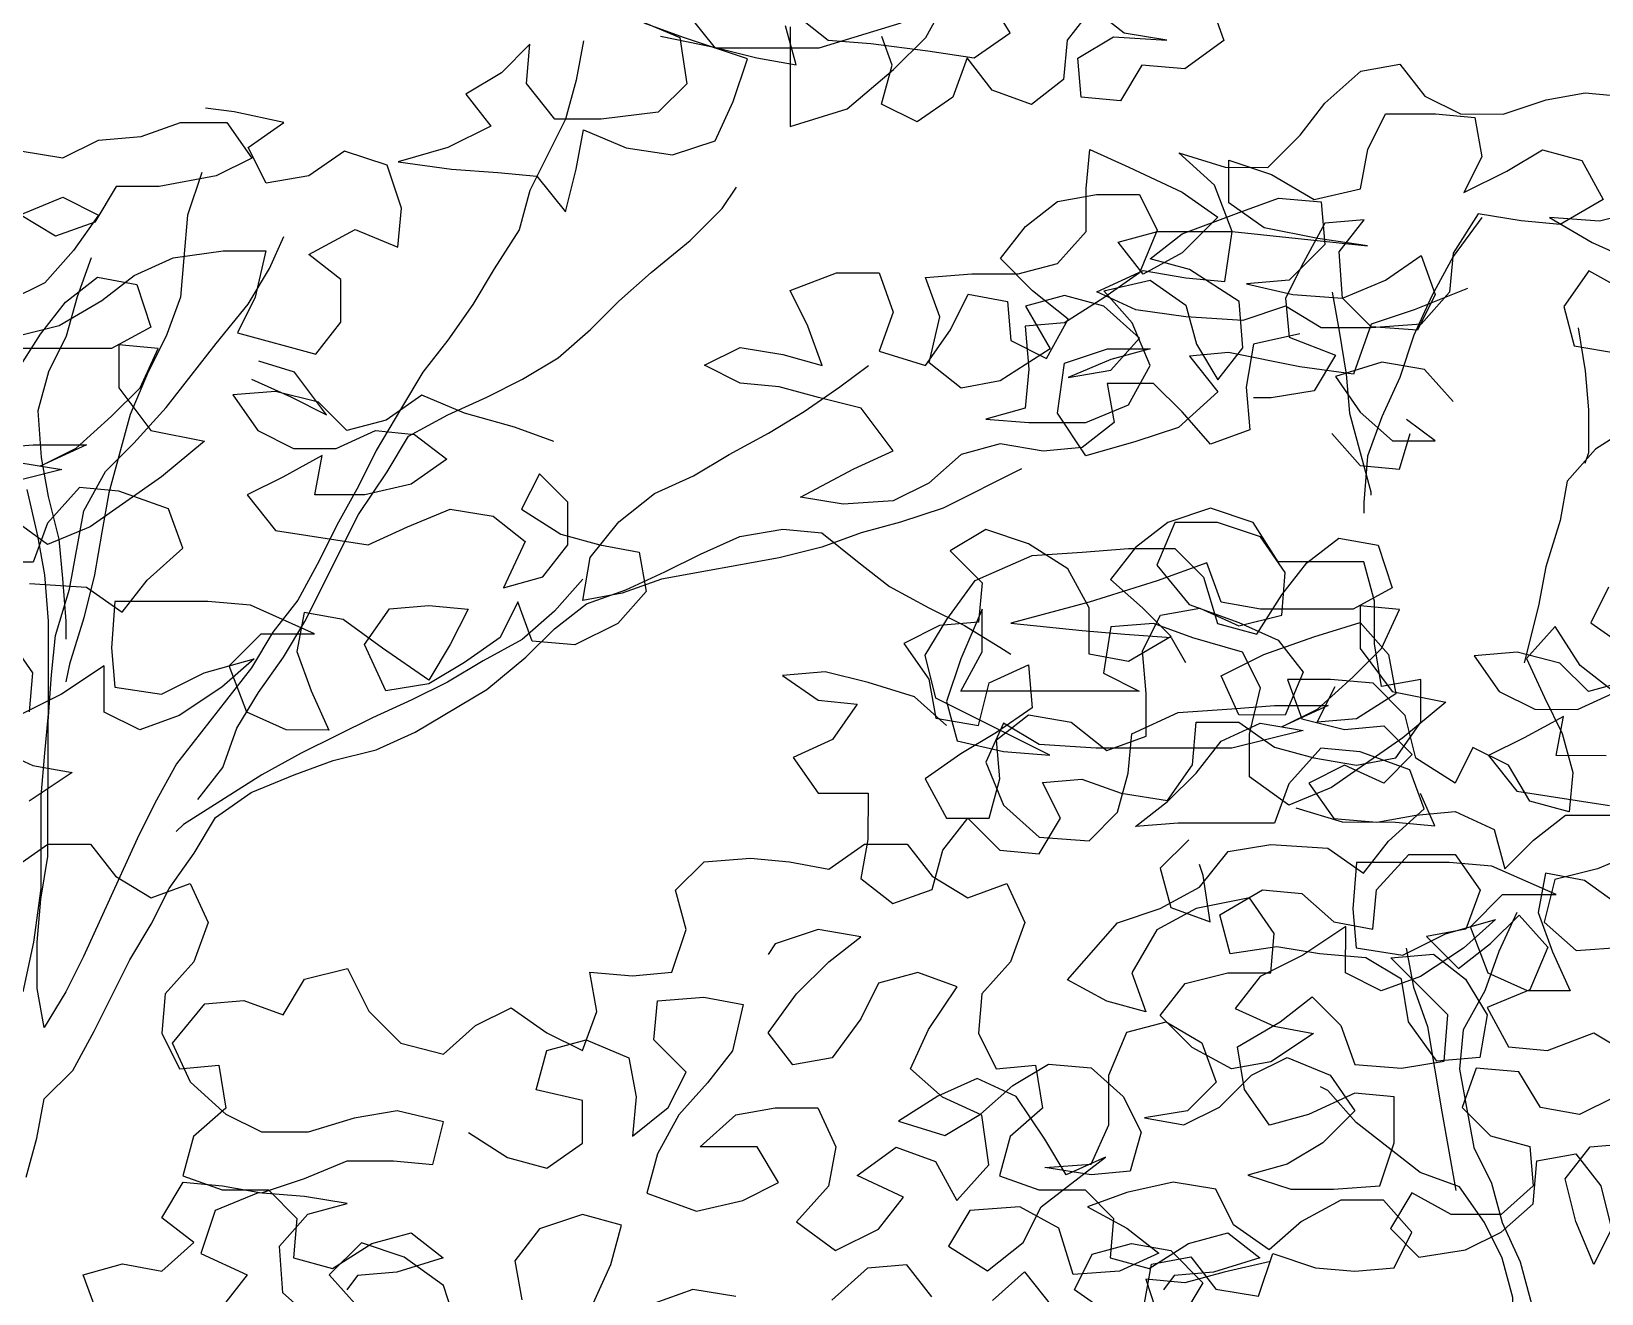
# Model space of a CAD drawing. Header units: inches. Extents: x 350994 to 353538, y 1581369 to 1583842.
# Drawn here: x 351545.255 to 351545.972, y 1583552.46 to 1583553.036 of the extents above; entities that cross this region are included whole.
import ezdxf

# ---------------------------------------------------------------- set-up
doc = ezdxf.new("R2010")
doc.units = ezdxf.units.IN
doc.header["$MEASUREMENT"] = 0
doc.linetypes.add('1', pattern=[0])
doc.layers.add('FOREST', color=96, linetype='Continuous')
doc.layers.add('TREE', color=81, linetype='1')

# ---------------------------------------------------------------- blocks, each defined once
blk = doc.blocks.new('TREE_4')
at = {"color": 94}
for points in [[(969.3, 7532), (1038.7, 7503), (1044.4, 7465.4), (1021.3, 7442.3), (975, 7436.6), (937.4, 7436.6), (914.3, 7465.6), (917.2, 7497.4), (894.1, 7474.3), (865.2, 7456.9), (885.4, 7430.9), (850.7, 7413.6), (810.2, 7402.1), (853.5, 7396.2), (891.1, 7393.3), (922.9, 7390.4), (946, 7361.4), (954.7, 7396.1), (960.5, 7427.9), (995.2, 7413.4), (1032.8, 7407.6), (1067.5, 7419.2), (1082, 7451), (1093.6, 7485.6), (1041.6, 7503), (1009.8, 7514.6)], [(1128.3, 7511.6), (1128.2, 7430.7), (1174.5, 7445.1), (1212.1, 7476.9), (1238.2, 7502.9), (1255.6, 7534.6)], [(1217.9, 7514.4), (1151.4, 7494.3), (1067.6, 7494.3), (1044.5, 7523.3)], [(960.6, 7500.2), (954.8, 7468.4), (946.1, 7436.6), (917.1, 7378.8), (908.4, 7347), (888.2, 7315.2), (870.8, 7286.3), (850.5, 7257.4), (830.3, 7231.4), (812.9, 7202.5), (792.6, 7167.9), (778.1, 7139), (760.7, 7107.2), (746.3, 7078.3), (728.9, 7046.5), (708.6, 7020.5), (691.3, 6991.6), (630.5, 6913.6), (613.1, 6881.8), (598.6, 6852.9), (555.1, 6757.5), (540.7, 6728.6), (523.3, 6699.7), (517.5, 6731.5), (517.6, 6769.1), (520.5, 6803.8), (526.3, 6838.5), (526.4, 6948.4), (529.3, 6986), (532.3, 7017.8), (543.9, 7055.3), (555.5, 7118.9), (572.9, 7150.7), (596, 7173.8), (622.1, 7202.7), (662.6, 7254.7), (688.6, 7286.5), (706, 7315.4), (717.6, 7341.4)], [(503.7, 7411), (538.4, 7405.2), (567.3, 7419.6), (602, 7422.5), (633.8, 7434), (671.4, 7434), (691.6, 7405.1), (662.7, 7390.6), (616.4, 7382), (581.7, 7382), (564.4, 7353.1), (532.5, 7341.6), (503.7, 7359), (538.4, 7373.4), (567.3, 7358.9), (547, 7330), (523.8, 7304), (494.9, 7289.6)], [(500.7, 7260.7), (535.4, 7269.3), (570.1, 7289.5), (596.1, 7309.7), (627.9, 7324.2), (668.4, 7329.9), (703.1, 7329.9), (694.4, 7292.3), (679.9, 7263.4), (743.5, 7246), (763.8, 7272), (763.8, 7306.7), (737.8, 7326.9), (775.4, 7347.1), (810.1, 7332.7), (813, 7364.5), (801.5, 7399.2), (766.8, 7410.8), (737.9, 7390.6), (703.2, 7384.8), (688.7, 7413.7), (717.7, 7433.9), (677.2, 7442.7), (654.1, 7445.6)], [(651.1, 7393.5), (639.5, 7358.8), (636.6, 7324.1), (633.7, 7292.3), (622.1, 7260.5), (607.6, 7231.7), (593.1, 7197), (575.7, 7133.4), (569.9, 7101.6), (564.1, 7066.9), (555.4, 7032.2), (543.8, 6994.6), (540.9, 6980.2)], [(647.8, 6884.7), (668, 6910.7), (679.6, 6942.5), (697, 6971.4), (717.3, 7000.2), (734.7, 7029.1), (778.1, 7115.8), (801.3, 7150.5), (818.6, 7179.4), (850.5, 7196.7), (882.3, 7211.2), (911.2, 7225.6), (940.1, 7242.9), (966.2, 7266), (989.3, 7289.1), (1015.4, 7312.2), (1047.2, 7338.2), (1073.2, 7364.2), (1084.8, 7381.6)], [(1541.5, 7262.6), (1503.9, 7254), (1498.1, 7219.3), (1501, 7184.6), (1469.2, 7173), (1446.1, 7199.1), (1423, 7222.2), (1385.4, 7222.3), (1391.1, 7190.5), (1365.1, 7170.2), (1333.3, 7167.4), (1298.6, 7173.2), (1266.8, 7164.5), (1240.7, 7141.4), (1211.8, 7127), (1171.3, 7124.2), (1136.6, 7130), (1180, 7153.1), (1211.8, 7167.5), (1185.9, 7202.2), (1151.2, 7210.9), (1119.4, 7219.6), (1087.6, 7222.5), (1058.7, 7237), (1087.6, 7251.4), (1122.3, 7245.6), (1154.1, 7236.9), (1142.5, 7268.7), (1128.1, 7297.7), (1165.7, 7312.1), (1200.4, 7312.1), (1211.9, 7280.2), (1200.4, 7248.5), (1237.9, 7236.9), (1258.2, 7265.8), (1272.7, 7294.6), (1304.5, 7288.8), (1307.3, 7257), (1336.2, 7242.5), (1353.6, 7274.3), (1324.7, 7297.5), (1298.7, 7323.5), (1319, 7349.5), (1345, 7369.8), (1376.8, 7375.5), (1411.5, 7375.5), (1426, 7346.6), (1411.5, 7311.9), (1382.5, 7291.7), (1350.7, 7271.4), (1318.9, 7268.6), (1321.8, 7233.9), (1318.9, 7202.1), (1287, 7193.4), (1321.7, 7190.5), (1368, 7190.5), (1402.7, 7204.9), (1420.1, 7236.7), (1405.7, 7271.4), (1382.6, 7297.4), (1420.1, 7306.1), (1449, 7285.8), (1457.7, 7254), (1475, 7225.1), (1495.3, 7251.1), (1492.4, 7288.7), (1452, 7314.7), (1420.2, 7323.4), (1446.2, 7343.6), (1492.5, 7360.9), (1524.3, 7372.5), (1559, 7369.6), (1561.8, 7334.9), (1532.9, 7306), (1498.2, 7303.1), (1535.8, 7294.4), (1576.3, 7291.5), (1611, 7305.9), (1639.9, 7326.1), (1651.4, 7294.3), (1637, 7265.4), (1599.4, 7268.3), (1576.3, 7291.5), (1573.4, 7329.1), (1593.7, 7355.1), (1561.9, 7352.2), (1544.5, 7320.4), (1530, 7291.5), (1532.9, 7259.7), (1570.4, 7245.2), (1553.1, 7216.3), (1518.4, 7210.6), (1503.9, 7210.6)], [(561.4, 7324.2), (549.9, 7292.4), (541.1, 7260.6), (526.7, 7231.7), (518, 7199.9), (520.8, 7162.3), (526.6, 7130.5), (535.2, 7095.8), (538.1, 7064), (540.9, 7029.3), (540.9, 7014.9)], [(509.2, 7136.3), (517.9, 7098.7), (523.6, 7066.9), (526.5, 7029.3), (526.4, 6954.2), (523.5, 6922.4), (520.6, 6887.7), (520.5, 6812.5), (514.7, 6769.1), (506, 6728.7)], [(-1458, 7090.7), (-1414.6, 7082), (-1379.9, 7073.3), (-1348.1, 7067.5), (-1356.8, 7099.3)], [(-1348.1, 7108), (-1322.1, 7087.7), (-1287.4, 7084.8), (-1241.2, 7079), (-1203.6, 7073.2), (-1174.6, 7093.4), (-1192, 7122.3)], [(-1012.7, 7119.2), (-1001.2, 7087.4), (-1033, 7064.3), (-1067.7, 7067.2), (-1085.1, 7038.3), (-1116.9, 7041.3), (-1119.7, 7073.1), (-1090.8, 7090.4), (-1047.4, 7087.5), (-1082.1, 7093.3), (-1108.1, 7113.5), (-1128.4, 7087.5), (-1131.3, 7055.7), (-1157.3, 7035.5), (-1189.1, 7047.1), (-1209.4, 7073.2), (-1220.9, 7041.4), (-1249.9, 7021.2), (-1278.8, 7035.6), (-1270.1, 7067.4), (-1278.7, 7090.6)], [(691.5, 7225.8), (723.3, 7211.3), (752.2, 7196.8), (726.2, 7231.5), (697.3, 7240.2)], [(1315.9, 7152.9), (1252.3, 7121.2), (1217.6, 7109.7), (1185.8, 7101), (1153.9, 7089.5), (1119.2, 7080.8), (1023.8, 7063.6), (992, 7052), (960.2, 7046.3), (966, 7081), (989.2, 7109.9), (1018.1, 7133), (1049.9, 7147.4), (1078.8, 7164.7), (1110.7, 7182), (1139.6, 7199.4), (1168.5, 7219.6), (1191.7, 7236.9)], [(1665.8, 7207.6), (1642.7, 7233.6), (1608, 7239.4), (1570.4, 7227.9), (1590.6, 7198.9), (1616.6, 7175.8), (1651.3, 7175.8), (1628.2, 7193.1)], [(1567.5, 7181.6), (1590.6, 7155.6), (1622.4, 7152.7), (1631.1, 7181.6)], [(1255, 6944.8), (1229, 6968), (1191.4, 6979.6), (1156.7, 6988.3), (1122, 6985.4), (1150.9, 6965.2), (1182.7, 6962.2), (1162.5, 6933.3), (1130.7, 6918.9), (1150.9, 6890), (1191.4, 6889.9), (1191.3, 6852.4), (1185.5, 6820.6), (1211.5, 6800.3), (1243.3, 6811.8), (1252, 6843.6), (1272.3, 6869.6), (1298.3, 6843.6), (1330.1, 6840.7), (1347.5, 6869.6), (1333, 6898.5), (1364.8, 6901.3), (1396.6, 6889.8), (1434.2, 6883.9), (1454.5, 6912.8), (1457.4, 6947.5), (1492.1, 6947.5), (1521, 6927.2), (1552.8, 6918.5), (1587.5, 6912.7), (1619.3, 6918.5), (1639.6, 6947.4), (1639.6, 6982.1), (1607.8, 6976.3), (1602, 7011), (1602.1, 7045.7), (1593.4, 7077.5), (1524, 7077.6), (1503.8, 7109.4), (1469.1, 7121), (1434.4, 7109.5), (1408.4, 7089.2), (1388.1, 7063.2), (1414.1, 7040.1), (1437.2, 7016.9), (1402.5, 6996.7), (1370.7, 7002.5), (1370.8, 7040.1), (1353.4, 7071.9), (1321.6, 7092.2), (1287, 7103.8), (1258, 7086.5), (1284, 7060.4), (1281.1, 7028.6), (1249.3, 7025.8), (1220.4, 7011.4), (1240.6, 6982.4), (1246.3, 6950.6), (1281, 6944.8), (1289.7, 6979.5), (1321.6, 6993.9), (1324.4, 6959.2), (1295.5, 6939), (1266.6, 6921.7), (1237.6, 6901.5), (1254.9, 6869.6), (1289.6, 6869.6), (1298.3, 6901.4), (1295.5, 6933.2), (1321.5, 6953.4), (1356.2, 6947.6), (1385.1, 6924.5), (1416.9, 6936), (1416.9, 6970.7), (1414.1, 7005.4), (1428.6, 7034.3), (1460.4, 7040), (1492.2, 7025.6), (1526.9, 7034.2), (1529.8, 7068.9), (1509.6, 7097.8), (1474.9, 7109.4), (1440.2, 7109.5), (1425.7, 7074.8), (1451.7, 7042.9), (1492.2, 7028.4), (1524, 7014), (1544.2, 6987.9), (1529.7, 6953.2), (1492.1, 6953.3), (1477.7, 6985.1), (1512.4, 7002.4), (1552.9, 7016.8), (1590.5, 7028.4), (1613.6, 7002.3), (1619.3, 6970.5), (1587.5, 6950.3), (1555.7, 6947.4), (1570.2, 6976.3)], [(508.7, 6578.3), (517.4, 6610.1), (523.2, 6641.9), (546.4, 6665), (563.8, 6696.8), (592.7, 6754.6), (610.1, 6783.5), (624.6, 6812.4), (644.9, 6841.3), (662.2, 6870.2), (691.2, 6890.4), (725.9, 6904.8), (757.7, 6916.4), (792.4, 6925), (824.2, 6939.4), (882.1, 6974.1), (913.9, 7000.1), (937, 7023.2), (963.1, 7043.4), (994.9, 7054.9), (1026.7, 7069.4), (1055.6, 7083.8), (1087.5, 7098.2), (1122.2, 7104), (1154, 7101), (1182.9, 7077.9), (1208.9, 7057.6), (1240.6, 7040.2), (1269.5, 7025.8), (1298.4, 7008.4), (1307.1, 7002.6)], [(1415.6, 6476.1), (1421.4, 6507.9), (1453.2, 6513.7), (1473.4, 6487.6), (1508.1, 6481.8), (1519.7, 6516.5), (1554.4, 6504.9), (1586.2, 6502), (1618, 6504.9), (1632.5, 6533.8), (1609.4, 6559.8), (1574.7, 6559.8), (1542.9, 6542.5), (1516.8, 6519.4), (1487.9, 6539.7), (1473.5, 6568.6), (1438.8, 6574.4), (1401.2, 6565.8), (1369.4, 6554.2), (1401.2, 6536.9), (1427.2, 6516.6), (1395.4, 6502.2), (1357.8, 6499.3), (1346.2, 6536.9), (1314.5, 6554.3), (1274, 6551.4), (1256.6, 6522.5), (1288.4, 6502.3), (1317.3, 6525.4), (1331.8, 6554.3), (1383.9, 6594.7), (1352.1, 6580.3), (1334.7, 6609.2), (1311.6, 6643.9), (1279.9, 6658.4), (1248, 6644), (1216.2, 6623.8), (1253.8, 6612.2), (1282.7, 6629.5), (1308.8, 6652.6), (1337.7, 6669.9), (1372.4, 6667), (1398.4, 6643.8), (1412.8, 6614.9), (1404.1, 6583.1), (1372.3, 6580.3), (1334.7, 6586.1), (1372.3, 6588.9), (1386.8, 6620.7), (1386.8, 6661.2), (1401.3, 6695.9), (1433.1, 6704.5), (1462, 6687.2), (1473.6, 6655.3), (1450.4, 6632.2), (1415.7, 6626.5), (1447.5, 6620.7), (1476.4, 6635.1), (1502.5, 6661.1), (1531.4, 6675.5), (1566.1, 6661), (1586.3, 6632.1), (1560.3, 6606.1), (1531.3, 6588.8), (1499.5, 6580.1), (1534.2, 6568.6), (1568.9, 6568.5), (1606.5, 6571.4), (1618.1, 6606.1), (1618.1, 6643.6), (1586.3, 6646.6), (1548.7, 6629.3), (1516.9, 6620.6), (1496.7, 6649.5), (1490.9, 6684.2), (1525.7, 6704.4), (1551.7, 6724.7), (1574.8, 6701.5), (1586.3, 6669.7), (1623.9, 6666.8), (1658.6, 6672.5), (1661.6, 6710.1), (1615.3, 6756.4), (1650, 6759.3), (1676, 6739), (1693.4, 6710.1), (1687.5, 6675.4), (1652.8, 6672.5), (1629.7, 6704.4), (1624, 6739.1), (1595.1, 6756.4), (1557.5, 6759.4), (1522.8, 6765.2), (1485.2, 6759.4), (1476.6, 6791.2), (1511.3, 6811.4), (1543.1, 6808.5), (1569.1, 6785.4), (1600.9, 6779.6), (1603.8, 6811.4), (1629.9, 6840.2), (1667.5, 6840.2), (1687.7, 6811.3), (1676.1, 6779.5), (1644.3, 6773.7), (1670.3, 6747.7), (1696.3, 6767.9), (1719.5, 6791), (1742.6, 6765), (1728.1, 6730.3), (1693.4, 6715.9), (1710.7, 6684), (1742.5, 6681.1), (1780.1, 6695.5), (1809, 6678.2)], [(1797.4, 6643.5), (1768.5, 6629.1), (1736.7, 6634.9), (1719.3, 6663.8), (1684.6, 6666.7), (1673.1, 6634.9), (1696.2, 6611.8), (1728, 6603.1), (1730.8, 6571.3), (1704.8, 6548.2), (1664.3, 6548.2), (1632.5, 6565.6), (1615.1, 6536.7), (1638.2, 6513.5), (1675.8, 6519.3), (1704.8, 6533.7), (1730.8, 6556.8), (1733.7, 6591.5), (1765.5, 6597.3), (1785.8, 6571.2), (1794.4, 6536.5), (1779.9, 6507.6), (1765.5, 6542.3), (1756.8, 6577), (1777.1, 6603), (1811.8, 6605.9)], [(1792, 7056.9), (1777.5, 7028), (1806.4, 7007.8)], [(1794.8, 6973.1), (1768.8, 6993.4), (1748.6, 7025.2), (1725.4, 6999.2), (1739.9, 6967.4), (1754.3, 6938.4), (1762.9, 6906.6), (1760, 6874.8), (1728.2, 6883.5), (1710.9, 6912.5), (1682, 6926.9), (1667.5, 6898), (1635.7, 6918.3), (1627.1, 6953), (1601.1, 6979.1), (1566.4, 6982), (1531.7, 6982), (1543.2, 6950.2), (1577.9, 6941.5), (1609.7, 6944.4), (1632.8, 6921.2), (1609.7, 6898.1), (1577.9, 6912.6), (1549, 6898.1), (1569.2, 6869.2), (1603.9, 6866.3), (1635.7, 6872), (1667.5, 6874.9), (1699.3, 6860.4), (1707.9, 6828.6), (1731.1, 6851.7), (1757.1, 6871.9), (1800.5, 6871.9)], [(1817.8, 6843), (1783.1, 6828.5), (1748.4, 6819.9), (1739.7, 6785.2), (1765.7, 6762.1), (1803.3, 6764.9)], [(-803.6, 6886), (-847, 6868.7), (-881.7, 6857.1), (-896.2, 6816.7), (-939.6, 6822.5), (-997.4, 6834.1), (-1029.2, 6831.3), (-1006.1, 6802.3), (-1037.9, 6773.4), (-1072.7, 6761.9), (-1113.1, 6750.4), (-1136.2, 6785.1), (-1130.4, 6825.6), (-1095.7, 6837.1), (-1061, 6837.1), (-1092.8, 6828.4), (-1127.5, 6814), (-1092.8, 6819.8), (-1069.7, 6845.8), (-1098.6, 6871.8), (-1130.4, 6880.5), (-1162.2, 6871.9), (-1142, 6837.1), (-1182.5, 6811.2), (-1214.3, 6805.4), (-1240.3, 6825.7), (-1231.6, 6863.2), (-1243.1, 6895.1), (-1205.5, 6897.9), (-1167.9, 6897.9), (-1136.1, 6906.5), (-1113, 6932.5), (-1112.9, 6967.2), (-1110, 6999), (-1078.2, 6984.5), (-1034.9, 6964.3), (-1006, 6944), (-1034.9, 6915.1), (-1066.7, 6897.8), (-1087, 6923.8), (-1055.1, 6932.5), (-994.4, 6932.4), (-884.6, 6920.8), (-925, 6926.6), (-968.4, 6935.3), (-997.3, 6955.6), (-997.3, 6990.2), (-962.6, 6978.7), (-927.9, 6958.4), (-890.3, 6967), (-884.5, 6998.8), (-870, 7027.7), (-829.5, 7027.7), (-797.7, 7024.8), (-792, 6993), (-806.5, 6964.1), (-771.8, 6981.4), (-742.8, 6998.7), (-711, 6990), (-693.7, 6958.2), (-728.4, 6938), (-760.2, 6940.9), (-794.9, 6946.7), (-815.2, 6914.9), (-818.1, 6883.1), (-841.3, 6857.1), (-881.7, 6854.3), (-922.2, 6854.3), (-951.1, 6871.7), (-985.8, 6860.1), (-1032.1, 6863.1), (-1072.6, 6868.9), (-1104.3, 6883.4), (-1066.7, 6900.7), (-1032.1, 6894.9), (-1000.3, 6891.9), (-994.4, 6932.4), (-1008.9, 6970), (-1037.7, 6996.1), (-1000.2, 6984.5), (-965.5, 6984.4), (-939.4, 7010.4), (-919.2, 7036.4), (-890.2, 7062.4), (-858.4, 7068.2), (-838.2, 7042.1), (-809.3, 7027.7), (-774.6, 7027.6), (-739.9, 7039.2), (-708.1, 7044.9), (-676.3, 7042)], [(-650.3, 6952.3), (-696.6, 6940.8), (-737.1, 6943.8), (-702.4, 6923.5), (-670.6, 6909)], [(-673.5, 6883), (-705.3, 6900.4), (-725.6, 6871.5), (-717, 6839.6), (-682.3, 6833.8)], [(960.2, 7063.6), (937.1, 7037.6), (911, 7014.5), (879.2, 6997.2), (850.3, 6979.9), (821.3, 6965.5), (789.5, 6951), (731.7, 6922.2), (699.8, 6904.8), (636.2, 6864.4), (630.4, 6858.7)], [(-792, 6943.8), (-815.2, 6912), (-832.6, 6880.2), (-847.1, 6848.4), (-858.6, 6813.8), (-873.1, 6782), (-884.7, 6750.2), (-887.7, 6712.6), (-887.7, 6703.9)], [(-1544.7, 6761.9), (-1576.5, 6773.5), (-1617, 6785.1), (-1651.6, 6799.6), (-1680.6, 6779.4), (-1712.4, 6770.8), (-1735.5, 6793.9), (-1770.2, 6802.6), (-1804.9, 6799.8), (-1784.7, 6770.8), (-1755.8, 6756.4), (-1721.1, 6756.3), (-1689.3, 6770.8), (-1657.5, 6767.8), (-1631.5, 6747.6), (-1660.4, 6727.4), (-1698, 6718.7), (-1738.5, 6718.8), (-1732.6, 6750.6), (-1764.5, 6733.2), (-1793.4, 6718.8), (-1770.3, 6689.9), (-1695.1, 6678.2), (-1663.3, 6692.7), (-1628.6, 6707.1), (-1593.9, 6701.3), (-1567.9, 6681), (-1585.3, 6643.4), (-1553.5, 6652.1), (-1533.2, 6678.1), (-1533.2, 6712.8), (-1556.3, 6735.9), (-1570.8, 6707), (-1539, 6686.8), (-1507.2, 6678.1), (-1475.4, 6672.3), (-1469.6, 6640.4), (-1492.8, 6614.4), (-1527.5, 6597.1), (-1562.2, 6600.1), (-1573.7, 6631.9), (-1588.2, 6603), (-1617.1, 6582.8), (-1646.1, 6565.4), (-1680.8, 6559.7), (-1698.1, 6597.3), (-1677.8, 6626.2), (-1646, 6629), (-1614.2, 6626.1), (-1628.7, 6597.2), (-1646.1, 6568.3), (-1683.6, 6594.4), (-1715.4, 6617.5), (-1747.2, 6623.4), (-1753, 6591.6), (-1741.5, 6559.7), (-1727.1, 6527.9), (-1761.8, 6528), (-1793.6, 6542.4), (-1808, 6580), (-1781.9, 6606), (-1738.6, 6606), (-1790.6, 6629.2), (-1825.3, 6632.1), (-1900.5, 6632.2), (-1903.4, 6594.6), (-1900.5, 6562.8), (-1862.9, 6557), (-1828.2, 6574.3), (-1787.7, 6585.8), (-1813.8, 6562.7), (-1848.5, 6539.6), (-1880.3, 6528.1), (-1909.2, 6542.5), (-1909.2, 6580.1), (-1943.9, 6557), (-1978.6, 6539.7)], [(-1998.9, 6513.7), (-1967.1, 6499.2), (-1935.3, 6493.4), (-1970, 6470.3)], [(-1969.9, 6542.6), (-1967, 6574.4), (-1987.2, 6603.3)], [(-1969.8, 6646.7), (-1923.6, 6643.8), (-1894.7, 6623.5), (-1874.4, 6649.5), (-1845.5, 6675.5), (-1857, 6707.3), (-1897.5, 6721.8), (-1929.3, 6724.7), (-1955.3, 6695.8), (-1966.9, 6664), (-2045, 6664.1)], [(-1978.4, 6745), (-1943.7, 6739.2), (-2001.6, 6724.8)], [(-2001.5, 6756.6), (-1966.8, 6759.4), (-1923.5, 6759.4), (-1961.1, 6742.1), (-1932.1, 6756.5), (-1903.2, 6782.5), (-1880.1, 6805.6), (-1865.6, 6837.4), (-1897.4, 6840.3), (-1897.4, 6805.6), (-1871.4, 6770.9), (-1828, 6762.2), (-1862.8, 6733.3), (-1920.6, 6692.9), (-1955.3, 6678.5), (-1987.1, 6701.6)], [(-1981.2, 6817.3), (-1961, 6849.1), (-1940.7, 6875.1), (-1914.7, 6895.3), (-1882.9, 6889.5), (-1871.3, 6854.8), (-1903.2, 6837.4), (-1978.3, 6837.5)], [(1538.3, 6878.1), (1575.9, 6866.5), (1619.2, 6866.4), (1651, 6863.5), (1639.5, 6889.5)], [(-913.5, 6883.2), (-907.8, 6851.4), (-902, 6816.7), (-899.2, 6784.9), (-881.9, 6721.3), (-881.9, 6718.4)], [(-714, 6854.1), (-708.3, 6819.4), (-705.4, 6787.6), (-705.5, 6752.9), (-708.4, 6744.2)], [(1451.5, 6852.1), (1428.4, 6829), (1437, 6797.2), (1468.8, 6785.6), (1463.1, 6823.2), (1460.2, 6831.9)], [(-612.9, 6828), (-638.9, 6796.2), (-667.9, 6776), (-699.7, 6755.8), (-722.8, 6729.8), (-728.6, 6698), (-740.2, 6660.4), (-746.1, 6628.6), (-757.7, 6582.4)], [(-673.8, 6567.8), (-705.6, 6559.2), (-728.8, 6582.3), (-763.4, 6591), (-798.1, 6588.2), (-777.9, 6559.2), (-749, 6544.8), (-714.3, 6544.7), (-682.5, 6559.2)], [(-691.2, 6507.1), (-731.7, 6507.2), (-725.9, 6539), (-757.7, 6521.6), (-786.6, 6507.2), (-763.5, 6478.3), (-688.4, 6466.6)], [(-676.9, 6382.8), (-708.7, 6405.9), (-740.5, 6411.8), (-746.3, 6380), (-734.7, 6348.1), (-720.3, 6316.3), (-755, 6316.4), (-786.8, 6330.8), (-801.2, 6368.4), (-775.2, 6394.4), (-731.8, 6394.4), (-783.8, 6417.6), (-818.5, 6420.5), (-893.7, 6420.6), (-896.6, 6383), (-893.8, 6351.2), (-856.2, 6345.4), (-821.5, 6362.7), (-781, 6374.2), (-807, 6351.1), (-841.7, 6328), (-873.6, 6316.5), (-902.5, 6330.9), (-902.4, 6368.5), (-937.1, 6345.4), (-971.9, 6328.1), (-992.1, 6302.1), (-960.3, 6287.6), (-928.5, 6281.8), (-963.2, 6258.7), (-995.1, 6253), (-1026.8, 6270.3), (-1052.8, 6296.4), (-1032.6, 6322.4), (-997.9, 6331), (-963.2, 6331), (-960.3, 6362.8), (-980.5, 6391.7), (-1023.8, 6383.1), (-1055.7, 6365.8), (-1075.9, 6331.1), (-1064.4, 6299.3), (-1096.2, 6308), (-1128, 6325.4), (-1087.5, 6371.6), (-1052.8, 6383.1), (-1020.9, 6400.4), (-997.8, 6429.3), (-963.1, 6435.1), (-916.8, 6432.2), (-887.9, 6411.9), (-867.7, 6437.9), (-838.7, 6463.9), (-850.3, 6495.7), (-890.7, 6510.2), (-922.5, 6513.1), (-948.6, 6484.2), (-960.2, 6452.4), (-1038.2, 6452.5), (-1072.9, 6449.6), (-1046.9, 6469.9), (-1023.7, 6493), (-1003.5, 6519), (-971.7, 6533.4), (-937, 6527.6), (-994.8, 6513.2), (-1104.7, 6513.3), (-1150.9, 6516.2), (-1179.8, 6533.6), (-1194.3, 6501.8), (-1179.9, 6467.1), (-1151, 6441), (-1110.5, 6438.1), (-1087.4, 6461.2), (-1078.7, 6493), (-1075.8, 6524.8), (-1038.2, 6542.1), (-994.8, 6545), (-960.1, 6547.8), (-916.7, 6547.8), (-954.3, 6530.5), (-925.4, 6544.9), (-896.5, 6570.9), (-873.3, 6594), (-858.8, 6625.8), (-890.6, 6628.7), (-890.7, 6594), (-864.7, 6559.3), (-821.3, 6550.6), (-856, 6521.7), (-913.9, 6481.3), (-948.6, 6466.9), (-980.4, 6490), (-980.3, 6524.7), (-971.6, 6562.3), (-986.1, 6591.2), (-1026.5, 6602.8), (-1058.3, 6614.4), (-1093, 6611.6), (-1098.8, 6574), (-1069.9, 6559.5), (-1214.5, 6559.6), (-1197.1, 6591.4), (-1197.1, 6626.1), (-1214.5, 6585.7), (-1226.1, 6551), (-1217.4, 6519.2), (-1179.9, 6510.5), (-1142.3, 6507.5), (-1234.8, 6553.9), (-1243.4, 6588.6), (-1226, 6617.5), (-1202.9, 6649.3), (-1156.6, 6669.5), (-1116.1, 6672.3), (-1078.5, 6675.2), (-1040.9, 6675.1), (-1017.8, 6652), (-1006.3, 6614.4), (-974.5, 6605.7), (-954.2, 6637.5), (-934, 6663.5), (-907.9, 6683.7), (-876.1, 6677.9), (-864.6, 6643.2), (-896.4, 6625.9), (-971.6, 6625.9), (-1003.4, 6631.7), (-1014.9, 6663.5), (-1055.4, 6649.1), (-1110.4, 6631.8), (-1174, 6614.5), (-1116.2, 6608.7), (-1081.5, 6605.8), (-1043.9, 6602.9), (-1032.3, 6582.6)], [(-1984, 6415.2), (-1955, 6435.4), (-1920.3, 6435.4), (-1900.1, 6409.3), (-1871.2, 6391.9), (-1839.4, 6403.5), (-1825, 6371.7), (-1836.6, 6339.9), (-1859.7, 6313.9), (-1862.6, 6282.1), (-1848.2, 6253.1), (-1816.4, 6256), (-1810.7, 6221.3), (-1836.7, 6198.2), (-1845.4, 6166.4), (-1813.6, 6154.8), (-1776, 6154.8), (-1752.9, 6131.6), (-1755.8, 6099.8), (-1724, 6091.1), (-1692.2, 6111.3), (-1660.4, 6120), (-1634.4, 6099.7), (-1672, 6088.2), (-1703.8, 6085.3), (-1712.5, 6073.8)], [(-1914.7, 6054.3), (-1926.2, 6086.1), (-1894.4, 6094.8), (-1862.6, 6089), (-1836.6, 6112.1), (-1862.6, 6132.3), (-1845.2, 6161.2), (-1813.4, 6158.3), (-1781.6, 6152.5), (-1746.9, 6164), (-1712.2, 6178.4), (-1674.6, 6178.4), (-1642.8, 6175.5), (-1634.1, 6210.2), (-1671.6, 6218.9), (-1706.4, 6213.1), (-1743.9, 6201.6), (-1781.5, 6201.6), (-1810.4, 6216.1), (-1839.3, 6242.2), (-1853.8, 6274), (-1827.7, 6305.8), (-1795.9, 6308.6), (-1764.1, 6297), (-1746.7, 6325.9), (-1712, 6334.6), (-1694.7, 6299.9), (-1668.7, 6273.8), (-1634, 6265.1), (-1608, 6288.2), (-1579.1, 6302.7), (-1550.2, 6282.4), (-1521.3, 6267.9), (-1509.7, 6299.7), (-1515.4, 6331.5), (-1480.7, 6328.6), (-1448.9, 6331.4), (-1437.3, 6366.1), (-1446, 6397.9), (-1422.8, 6421.1), (-1385.2, 6423.9), (-1353.4, 6421), (-1321.6, 6415.2), (-1292.7, 6435.4), (-1258, 6435.4), (-1237.8, 6409.3), (-1208.9, 6391.9), (-1177.1, 6403.5), (-1162.6, 6371.7), (-1174.2, 6339.9), (-1197.4, 6313.9), (-1200.3, 6282.1), (-1185.9, 6253.1), (-1154.1, 6256), (-1148.3, 6221.3), (-1174.4, 6198.2), (-1183.1, 6166.4), (-1151.3, 6154.8), (-1113.7, 6154.8), (-1090.6, 6131.6), (-1093.5, 6099.8), (-1061.7, 6091.1), (-1029.9, 6111.3), (-998.1, 6120), (-972.1, 6099.7), (-1009.7, 6088.2), (-1041.5, 6085.3), (-1050.2, 6073.8)], [(-763.6, 6380), (-778.1, 6348.2), (-789.7, 6316.4), (-807.1, 6284.6), (-810, 6252.8), (-798.5, 6189.2), (-784.1, 6160.3), (-775.4, 6128.4), (-761, 6096.6), (-735.1, 6001.2), (-729.3, 5969.4), (-720.7, 5937.6), (-706.2, 5908.6), (-700.5, 5888.4)], [(-1613.8, 6201.5), (-1582.1, 6181.2), (-1550.3, 6172.5), (-1521.3, 6192.7), (-1521.3, 6227.4), (-1558.9, 6236.1), (-1550.2, 6267.9), (-1518.4, 6276.6), (-1483.7, 6262.1), (-1477.9, 6230.3), (-1480.8, 6198.5), (-1451.9, 6221.6), (-1437.4, 6250.5), (-1463.4, 6276.5), (-1460.5, 6308.3), (-1422.9, 6311.2), (-1391.1, 6305.4), (-1399.8, 6267.8), (-1420.1, 6241.8), (-1443.2, 6215.8), (-1460.6, 6184), (-1469.3, 6152.2), (-1428.9, 6137.7), (-1391.3, 6146.4), (-1362.3, 6160.8), (-1379.7, 6189.7), (-1425.9, 6189.8), (-1397, 6215.7), (-1365.2, 6221.5), (-1330.5, 6221.5), (-1316, 6189.7), (-1321.9, 6157.9), (-1347.9, 6129), (-1316.1, 6105.8), (-1281.4, 6123.1), (-1261.1, 6149.1), (-1298.7, 6166.5), (-1266.9, 6189.6), (-1235.1, 6178), (-1217.8, 6146.2), (-1191.7, 6175.1), (-1197.5, 6215.6), (-1229.3, 6230), (-1255.3, 6253.2), (-1240.8, 6285), (-1217.6, 6319.7), (-1249.4, 6331.3), (-1281.2, 6322.6), (-1295.7, 6293.7), (-1318.9, 6261.9), (-1350.7, 6256.2), (-1370.9, 6282.2), (-1347.7, 6314), (-1321.7, 6340), (-1295.7, 6360.2), (-1330.3, 6366), (-1365, 6354.5), (-1370.8, 6345.8)], [(-853.3, 6351.1), (-847.5, 6319.3), (-836, 6287.5), (-824.5, 6218.1), (-813, 6154.5)], [(-729.4, 5908.7), (-749.6, 5934.7), (-752.4, 5969.4), (-764, 6001.2), (-766.8, 6033), (-766.8, 6067.7), (-775.5, 6099.5), (-789.9, 6128.5), (-810.1, 6157.4), (-841.9, 6169), (-893.9, 6209.5), (-917, 6235.5), (-922.8, 6238.4)], [(-1238.1, 6068.1), (-1258.3, 6094.2), (-1290.1, 6091.3), (-1319.1, 6065.3)], [(-1397.1, 6068.3), (-1431.8, 6074.1), (-1463.6, 6062.6)], [(-1512.8, 6062.6), (-1498.3, 6094.4), (-1489.6, 6126.2), (-1521.4, 6134.9), (-1556.1, 6123.4), (-1576.3, 6097.4), (-1570.6, 6065.6)], [(-1622.7, 6042.5), (-1634.2, 6077.2), (-1666, 6100.3), (-1700.7, 6111.9), (-1726.7, 6085.9), (-1703.6, 6059.9)], [(-1738.3, 6048.4), (-1764.3, 6071.5), (-1767.2, 6109.1), (-1744, 6135.1), (-1712.2, 6143.8), (-1746.9, 6149.6), (-1784.5, 6152.5), (-1819.2, 6138.1), (-1830.8, 6103.4), (-1793.2, 6086), (-1813.5, 6060)], [(-963.4, 6096.8), (-1001, 6088.2), (-1032.8, 6079.5), (-1064.6, 6082.4), (-1053.1, 6047.7)], [(-1188.9, 6065.2), (-1162.9, 6088.3), (-1139.8, 6059.4)], [(-1093.5, 6053.6), (-1122.4, 6073.8), (-1108, 6102.7), (-1076.1, 6111.4), (-1044.3, 6105.6), (-1018.3, 6079.5), (-1035.7, 6050.6)]]:
    blk.add_lwpolyline(points, dxfattribs=at)

msp = doc.modelspace()

# ---------------------------------------------------------------- hatches: boundary and pattern name
at = {"layer": 'FOREST', "lineweight": 5}
h = msp.add_hatch(dxfattribs=at)
h.set_pattern_fill('ANSI31', color=96, scale=50, style=0)
h.paths.add_polyline_path([(351604.92742, 1583347.98001), (351663.00361, 1583522.95042), (351611.87793, 1583545.35936), (351490.29156, 1583598.08515), (351436.56964, 1583404.46462), (351529.74504, 1583373.17051)])
h.paths.add_polyline_path([(351517.5086, 1583480.13966), (351575.36575, 1583480.13966), (351575.36575, 1583465.13966), (351517.5086, 1583465.13966)], flags=24)

# ---------------------------------------------------------------- block references
at = {"layer": 'TREE', "lineweight": 5, "xscale": 0.0005632341344607994, "yscale": 0.0005632341490127146, "zscale": 0.0005632341444477617}
for p in [(351546.36341, 1583549.04049), (351544.96593, 1583548.80779)]:
    msp.add_blockref('TREE_4', p, dxfattribs=at)

doc.saveas('drawing.dxf')
